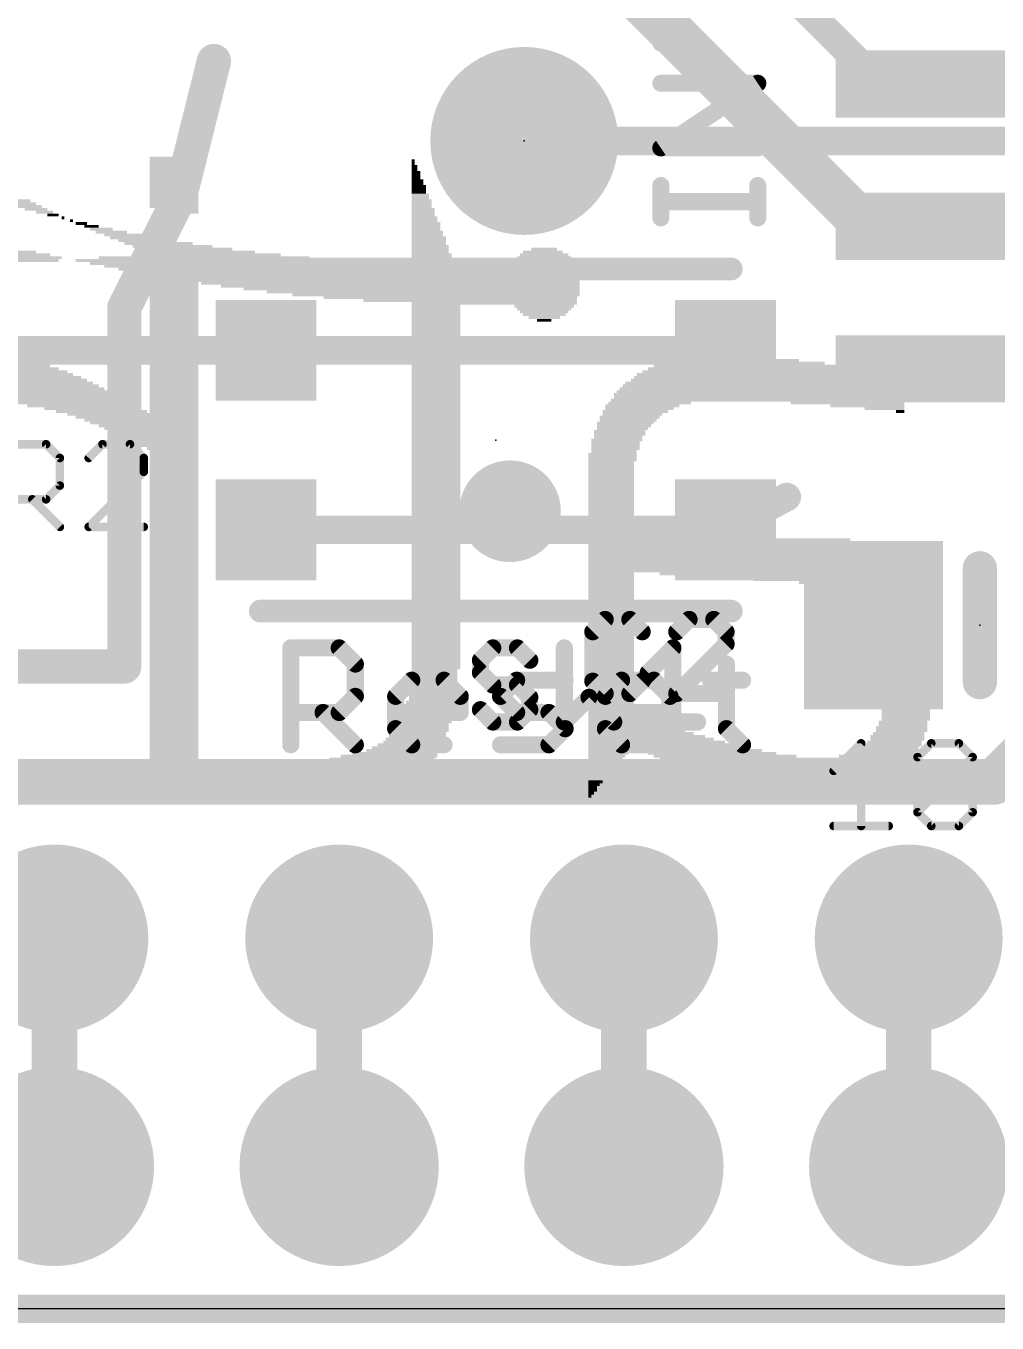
# Model space of a CAD drawing. Extents: x -0.1 to 50.9, y -0.1 to 23.
# Drawn here: x 16.26 to 24.92, y -0.13 to 11.44 of the extents above; entities that cross this region are included whole.
import ezdxf

# ---------------------------------------------------------------- set-up
doc = ezdxf.new("R2010")
doc.units = 0
for name, color, linetype in [('1', 12, 'CONTINUOUS'), ('16', 132, 'CONTINUOUS'), ('17', 110, 'CONTINUOUS'), ('18', 110, 'CONTINUOUS'), ('20', 53, 'CONTINUOUS'), ('21', 40, 'CONTINUOUS'), ('22', 6, 'CONTINUOUS'), ('23', 53, 'CONTINUOUS'), ('25', 253, 'CONTINUOUS'), ('27', 253, 'CONTINUOUS')]:
    doc.layers.add(name, color=color, linetype=linetype)

# ---------------------------------------------------------------- blocks, each defined once
blk = doc.blocks.new('RECT')
blk.add_solid([(-0.5, -0.5), (0.5, -0.5), (-0.5, 0.5), (0.5, 0.5)])
blk = doc.blocks.new('ROUNDP')
at = {"const_width": 0.5}
blk.add_lwpolyline([(0, -0.25, 1), (0, 0.25, 1), (0, -0.25)], format="xyb", dxfattribs=at)
blk = doc.blocks.new('ROUNDV')
at = {"const_width": 0.5}
blk.add_lwpolyline([(0, -0.25, 1), (0, 0.25, 1), (0, -0.25)], format="xyb", dxfattribs=at)

msp = doc.modelspace()

# ---------------------------------------------------------------- linework, layer by layer
at = {"layer": '1'}
for points, const_width in [([(20.574, 12.827), (23.749, 9.652)], 0.4064), ([(22.396, 12.402), (23.749, 11.049)], 0.254), ([(23.749, 11.049), (24.578, 10.922)], 0.254), ([(23.749, 9.652), (24.578, 9.652)], 0.4064), ([(18.397, 8.547), (11.595, 8.547)], 0.254), ([(18.397, 8.547), (22.497, 8.547)], 0.254), ([(22.497, 6.947), (23.043, 7.239)], 0.254), ([(18.397, 6.947), (22.497, 6.947)], 0.254), ([(24.892, 4.699), (25.715, 5.522)], 0.4064), ([(10.287, 4.699), (24.892, 4.699)], 0.4064), ([(16.51, 1.27), (16.51, 3.302)], 0.4064), ([(19.05, 1.27), (19.05, 3.302)], 0.4064), ([(21.59, 3.302), (21.59, 1.27)], 0.4064), ([(24.13, 1.27), (24.13, 3.302)], 0.4064), ([(0, 0), (50.8, 0)], 0.254)]:
    msp.add_lwpolyline(points, dxfattribs=dict(at, const_width=const_width))
for points, const_width in [([(23.7586, 11.1118, 1), (23.7394, 10.9862)], 0.127), ([(23.7041, 11.0041, 1), (23.7939, 11.0939)], 0.127), ([(24.5684, 10.8592, 1), (24.5876, 10.9848)], 0.127), ([(23.749, 9.7536, 1), (23.749, 9.5504)], 0.2032), ([(24.578, 9.5504, 1), (24.578, 9.7536)], 0.2032), ([(23.6772, 9.5802, 1), (23.8208, 9.7238)], 0.2032), ([(18.397, 8.6105, 1), (18.397, 8.4835)], 0.127), ([(18.397, 8.4835, 1), (18.397, 8.6105)], 0.127), ([(22.497, 8.4835, 1), (22.497, 8.6105)], 0.127), ([(23.0729, 7.183, 1), (23.0131, 7.295)], 0.127), ([(18.397, 7.0105, 1), (18.397, 6.8835)], 0.127), ([(22.4671, 7.003, 1), (22.5269, 6.891)], 0.127), ([(22.497, 6.8835, 1), (22.497, 7.0105)], 0.127), ([(24.8202, 4.7708, 1), (24.9638, 4.6272)], 0.2032), ([(24.892, 4.5974, 1), (24.892, 4.8006)], 0.2032), ([(16.6116, 3.302, 1), (16.4084, 3.302)], 0.2032), ([(19.1516, 3.302, 1), (18.9484, 3.302)], 0.2032), ([(21.6916, 3.302, 1), (21.4884, 3.302)], 0.2032), ([(24.2316, 3.302, 1), (24.0284, 3.302)], 0.2032), ([(16.4084, 1.27, 1), (16.6116, 1.27)], 0.2032), ([(18.9484, 1.27, 1), (19.1516, 1.27)], 0.2032), ([(21.4884, 1.27, 1), (21.6916, 1.27)], 0.2032), ([(24.0284, 1.27, 1), (24.2316, 1.27)], 0.2032)]:
    msp.add_lwpolyline(points, format="xyb", dxfattribs=dict(at, const_width=const_width))
at = {"layer": '16', "const_width": 0.254}
for points in [[(26.797, 10.414), (20.701, 10.414)], [(0, 0), (50.8, 0)]]:
    msp.add_lwpolyline(points, dxfattribs=at)
at = {"layer": '16', "const_width": 0.127}
msp.add_lwpolyline([(20.701, 10.4775, 1), (20.701, 10.3505)], format="xyb", dxfattribs=at)
at = {"layer": '20'}
msp.add_line((48.26, 0), (2.54, 0), dxfattribs=at)
at = {"layer": '21'}
for points, const_width in [([(21.9195, 11.2874), (21.9195, 11.8636)], 0.1524), ([(17.633, 9.927), (17.933, 11.127)], 0.3048), ([(21.9195, 10.3519), (22.7838, 10.9281)], 0.1524), ([(22.7838, 10.9281), (21.9195, 10.9281)], 0.1524), ([(22.7838, 10.3519), (21.9195, 10.3519)], 0.1524), ([(17.133, 8.927), (17.633, 9.927)], 0.3048), ([(21.9195, 9.7282), (21.9195, 10.0163)], 0.1524), ([(22.7838, 9.7282), (22.7838, 10.0163)], 0.1524), ([(22.7838, 9.8723), (21.9195, 9.8723)], 0.1524), ([(18.347, 9.2724), (22.547, 9.2724)], 0.2032), ([(17.133, 5.727), (17.133, 8.927)], 0.3048), ([(24.765, 5.588), (24.765, 6.604)], 0.3048), ([(22.547, 6.2216), (18.347, 6.2216)], 0.2032), ([(18.6182, 5.0292), (18.6182, 5.8935)], 0.1524), ([(18.6182, 5.8935), (19.0504, 5.8935)], 0.1524), ([(19.0504, 5.8935), (19.1944, 5.7495)], 0.1524), ([(13.983, 5.727), (17.133, 5.727)], 0.3048), ([(19.1944, 5.7495), (19.1944, 5.4614)], 0.1524), ([(22.5043, 5.7495), (22.5043, 5.1733)], 0.1524), ([(19.5537, 5.4614), (19.6978, 5.6054)], 0.1524), ([(19.6978, 5.6054), (19.9859, 5.6054)], 0.1524), ([(19.9859, 5.6054), (20.1299, 5.4614)], 0.1524), ([(20.4892, 5.4614), (20.6333, 5.6054)], 0.1524), ([(20.6333, 5.6054), (21.0655, 5.6054)], 0.1524), ([(21.4248, 5.4614), (21.5688, 5.6054)], 0.1524), ([(21.5688, 5.6054), (21.8569, 5.6054)], 0.1524), ([(21.8569, 5.6054), (22.001, 5.4614)], 0.1524), ([(22.3603, 5.6054), (22.6484, 5.6054)], 0.1524), ([(19.1944, 5.4614), (19.0504, 5.3173)], 0.1524), ([(19.5537, 5.1733), (19.5537, 5.4614)], 0.1524), ([(20.1299, 5.4614), (20.1299, 5.3173)], 0.1524), ([(20.6333, 5.3173), (20.4892, 5.4614)], 0.1524), ([(21.4248, 5.1733), (21.4248, 5.4614)], 0.1524), ([(22.001, 5.4614), (22.001, 5.3173)], 0.1524), ([(19.0504, 5.3173), (18.6182, 5.3173)], 0.1524), ([(18.9063, 5.3173), (19.1944, 5.0292)], 0.1524), ([(20.1299, 5.3173), (19.5537, 5.3173)], 0.1524), ([(20.9214, 5.3173), (20.6333, 5.3173)], 0.1524), ([(21.0655, 5.1733), (20.9214, 5.3173)], 0.1524), ([(22.001, 5.3173), (21.4248, 5.3173)], 0.1524), ([(19.6978, 5.0292), (19.5537, 5.1733)], 0.1524), ([(20.9214, 5.0292), (21.0655, 5.1733)], 0.1524), ([(21.5688, 5.0292), (21.4248, 5.1733)], 0.1524), ([(22.5043, 5.1733), (22.6484, 5.0292)], 0.1524), ([(19.9859, 5.0292), (19.6978, 5.0292)], 0.1524), ([(20.4892, 5.0292), (20.9214, 5.0292)], 0.1524), ([(21.8569, 5.0292), (21.5688, 5.0292)], 0.1524)]:
    msp.add_lwpolyline(points, dxfattribs=dict(at, const_width=const_width))
for points, const_width in [([(18.0069, 11.1085, 1), (17.8591, 11.1455)], 0.1524), ([(21.8814, 11.2874, 1), (21.9576, 11.2874)], 0.0762), ([(21.9195, 10.9662, 1), (21.9195, 10.89)], 0.0762), ([(22.8049, 10.8964, 1), (22.7627, 10.9598)], 0.0762), ([(22.7838, 10.89, 1), (22.7838, 10.9662)], 0.0762), ([(21.8983, 10.3836, 1), (21.9406, 10.3202)], 0.0762), ([(21.9195, 10.39, 1), (21.9195, 10.3138)], 0.0762), ([(22.7838, 10.3138, 1), (22.7838, 10.39)], 0.0762), ([(17.7012, 9.8929, 1), (17.5648, 9.9611)], 0.1524), ([(21.9576, 10.0163, 1), (21.8814, 10.0163)], 0.0762), ([(22.8219, 10.0163, 1), (22.7457, 10.0163)], 0.0762), ([(17.5591, 9.9455, 1), (17.7069, 9.9085)], 0.1524), ([(21.9195, 9.9104, 1), (21.9195, 9.8342)], 0.0762), ([(22.7838, 9.8342, 1), (22.7838, 9.9104)], 0.0762), ([(21.8814, 9.7282, 1), (21.9576, 9.7282)], 0.0762), ([(22.7457, 9.7282, 1), (22.8219, 9.7282)], 0.0762), ([(18.347, 9.3232, 1), (18.347, 9.2216)], 0.1016), ([(22.547, 9.2216, 1), (22.547, 9.3232)], 0.1016), ([(17.2092, 8.927, 1), (17.0568, 8.927)], 0.1524), ([(17.0648, 8.9611, 1), (17.2012, 8.8929)], 0.1524), ([(24.8412, 6.604, 1), (24.6888, 6.604)], 0.1524), ([(18.347, 6.2724, 1), (18.347, 6.1708)], 0.1016), ([(22.547, 6.1708, 1), (22.547, 6.2724)], 0.1016), ([(18.6563, 5.8935, 1), (18.5801, 5.8935)], 0.0762), ([(18.6182, 5.9316, 1), (18.6182, 5.8554)], 0.0762), ([(19.0773, 5.9205, 1), (19.0234, 5.8666)], 0.0762), ([(19.0504, 5.8554, 1), (19.0504, 5.9316)], 0.0762), ([(17.0568, 5.727, 1), (17.2092, 5.727)], 0.1524), ([(17.133, 5.6508, 1), (17.133, 5.8032)], 0.1524), ([(19.2325, 5.7495, 1), (19.1563, 5.7495)], 0.0762), ([(19.1675, 5.7225, 1), (19.2214, 5.7764)], 0.0762), ([(22.5424, 5.7495, 1), (22.4662, 5.7495)], 0.0762), ([(19.6978, 5.6435, 1), (19.6978, 5.5673)], 0.0762), ([(19.7247, 5.5785, 1), (19.6708, 5.6324)], 0.0762), ([(20.0128, 5.6324, 1), (19.9589, 5.5785)], 0.0762), ([(19.9859, 5.5673, 1), (19.9859, 5.6435)], 0.0762), ([(20.6333, 5.6435, 1), (20.6333, 5.5673)], 0.0762), ([(20.6602, 5.5785, 1), (20.6064, 5.6324)], 0.0762), ([(21.0655, 5.5673, 1), (21.0655, 5.6435)], 0.0762), ([(21.5688, 5.6435, 1), (21.5688, 5.5673)], 0.0762), ([(21.5958, 5.5785, 1), (21.5419, 5.6324)], 0.0762), ([(21.8839, 5.6324, 1), (21.83, 5.5785)], 0.0762), ([(21.8569, 5.5673, 1), (21.8569, 5.6435)], 0.0762), ([(22.3603, 5.6435, 1), (22.3603, 5.5673)], 0.0762), ([(22.6484, 5.5673, 1), (22.6484, 5.6435)], 0.0762), ([(24.6888, 5.588, 1), (24.8412, 5.588)], 0.1524), ([(19.1563, 5.4614, 1), (19.2325, 5.4614)], 0.0762), ([(19.2214, 5.4344, 1), (19.1675, 5.4883)], 0.0762), ([(19.5918, 5.4614, 1), (19.5156, 5.4614)], 0.0762), ([(19.5268, 5.4883, 1), (19.5807, 5.4344)], 0.0762), ([(20.168, 5.4614, 1), (20.0918, 5.4614)], 0.0762), ([(20.103, 5.4344, 1), (20.1569, 5.4883)], 0.0762), ([(20.5162, 5.4883, 1), (20.4623, 5.4344)], 0.0762), ([(20.4623, 5.4883, 1), (20.5162, 5.4344)], 0.0762), ([(21.3978, 5.4883, 1), (21.4517, 5.4344)], 0.0762), ([(21.4629, 5.4614, 1), (21.3867, 5.4614)], 0.0762), ([(22.0391, 5.4614, 1), (21.9629, 5.4614)], 0.0762), ([(21.974, 5.4344, 1), (22.0279, 5.4883)], 0.0762), ([(18.6182, 5.3554, 1), (18.6182, 5.2792)], 0.0762), ([(18.9333, 5.3443, 1), (18.8794, 5.2904)], 0.0762), ([(19.0234, 5.3443, 1), (19.0773, 5.2904)], 0.0762), ([(19.0504, 5.2792, 1), (19.0504, 5.3554)], 0.0762), ([(19.5537, 5.3554, 1), (19.5537, 5.2792)], 0.0762), ([(20.0918, 5.3173, 1), (20.168, 5.3173)], 0.0762), ([(20.1299, 5.2792, 1), (20.1299, 5.3554)], 0.0762), ([(20.6333, 5.3554, 1), (20.6333, 5.2792)], 0.0762), ([(20.6064, 5.2904, 1), (20.6602, 5.3443)], 0.0762), ([(20.9483, 5.3443, 1), (20.8945, 5.2904)], 0.0762), ([(20.9214, 5.2792, 1), (20.9214, 5.3554)], 0.0762), ([(21.4248, 5.3554, 1), (21.4248, 5.2792)], 0.0762), ([(21.9629, 5.3173, 1), (22.0391, 5.3173)], 0.0762), ([(22.001, 5.2792, 1), (22.001, 5.3554)], 0.0762), ([(19.5807, 5.2002, 1), (19.5268, 5.1463)], 0.0762), ([(19.5156, 5.1733, 1), (19.5918, 5.1733)], 0.0762), ([(21.0924, 5.1463, 1), (21.0385, 5.2002)], 0.0762), ([(21.0385, 5.1463, 1), (21.0924, 5.2002)], 0.0762), ([(21.4517, 5.2002, 1), (21.3978, 5.1463)], 0.0762), ([(21.3867, 5.1733, 1), (21.4629, 5.1733)], 0.0762), ([(22.5313, 5.2002, 1), (22.4774, 5.1463)], 0.0762), ([(22.4662, 5.1733, 1), (22.5424, 5.1733)], 0.0762), ([(19.1675, 5.0023, 1), (19.2214, 5.0561)], 0.0762), ([(19.6978, 5.0673, 1), (19.6978, 4.9911)], 0.0762), ([(19.6708, 5.0023, 1), (19.7247, 5.0561)], 0.0762), ([(19.9859, 4.9911, 1), (19.9859, 5.0673)], 0.0762), ([(20.4892, 5.0673, 1), (20.4892, 4.9911)], 0.0762), ([(20.8945, 5.0561, 1), (20.9483, 5.0023)], 0.0762), ([(20.9214, 4.9911, 1), (20.9214, 5.0673)], 0.0762), ([(21.5688, 5.0673, 1), (21.5688, 4.9911)], 0.0762), ([(21.5419, 5.0023, 1), (21.5958, 5.0561)], 0.0762), ([(21.8569, 4.9911, 1), (21.8569, 5.0673)], 0.0762), ([(22.6214, 5.0023, 1), (22.6753, 5.0561)], 0.0762), ([(18.5801, 5.0292, 1), (18.6563, 5.0292)], 0.0762)]:
    msp.add_lwpolyline(points, format="xyb", dxfattribs=dict(at, const_width=const_width))
at = {"layer": '23'}
for p in [(20.701, 10.414), (20.447, 7.747), (24.765, 6.096)]:
    msp.add_point(p, dxfattribs=at)
at = {"layer": '25', "const_width": 0.1524}
for points in [[(21.4225, 6.1474), (21.3124, 6.0372)], [(21.6429, 6.1474), (21.4225, 6.1474)], [(21.753, 6.0372), (21.6429, 6.1474)], [(22.1709, 6.1474), (22.0608, 6.0372)], [(22.3913, 6.1474), (22.1709, 6.1474)], [(22.5014, 6.0372), (22.3913, 6.1474)], [(21.3124, 6.0372), (21.3124, 5.5966)], [(22.5014, 5.927), (22.5014, 6.0372)], [(20.4201, 5.8934), (20.31, 5.7832)], [(20.6404, 5.8934), (20.4201, 5.8934)], [(20.7506, 5.7832), (20.6404, 5.8934)], [(21.0584, 5.8934), (21.0584, 5.2324)], [(21.499, 5.2324), (21.499, 5.8934)], [(21.8068, 5.673), (22.0271, 5.8934)], [(22.0271, 5.8934), (22.0271, 5.2324)], [(22.0608, 5.4864), (22.5014, 5.927)], [(20.31, 5.7832), (20.31, 5.673)], [(20.31, 5.673), (20.4201, 5.5629)], [(21.3124, 5.5966), (21.4225, 5.4864)], [(21.6429, 5.4864), (21.753, 5.5966)], [(20.4201, 5.5629), (20.6404, 5.5629)], [(20.6404, 5.5629), (20.7506, 5.4527)], [(21.4225, 5.4864), (21.6429, 5.4864)], [(22.5014, 5.4864), (22.0608, 5.4864)], [(20.7506, 5.4527), (20.7506, 5.3426)], [(21.0584, 5.2324), (21.2787, 5.4527)], [(21.2787, 5.4527), (21.499, 5.2324)], [(20.4201, 5.2324), (20.31, 5.3426)], [(20.7506, 5.3426), (20.6404, 5.2324)], [(20.6404, 5.2324), (20.4201, 5.2324)], [(21.8068, 5.2324), (22.2474, 5.2324)]]:
    msp.add_lwpolyline(points, dxfattribs=at)
at = {"layer": '25', "const_width": 0.0762}
for points in [[(21.4225, 6.1855, 1), (21.4225, 6.1093)], [(21.4495, 6.1204, 1), (21.3956, 6.1743)], [(21.6698, 6.1743, 1), (21.6159, 6.1204)], [(21.6429, 6.1093, 1), (21.6429, 6.1855)], [(22.1709, 6.1855, 1), (22.1709, 6.1093)], [(22.1979, 6.1204, 1), (22.144, 6.1743)], [(22.4182, 6.1743, 1), (22.3643, 6.1204)], [(22.3913, 6.1093, 1), (22.3913, 6.1855)], [(21.3505, 6.0372, 1), (21.2743, 6.0372)], [(21.2854, 6.0641, 1), (21.3393, 6.0103)], [(21.7261, 6.0103, 1), (21.78, 6.0641)], [(22.0338, 6.0641, 1), (22.0877, 6.0103)], [(22.5395, 6.0372, 1), (22.4633, 6.0372)], [(22.4745, 6.0103, 1), (22.5284, 6.0641)], [(20.4201, 5.9315, 1), (20.4201, 5.8553)], [(20.4471, 5.8664, 1), (20.3932, 5.9203)], [(20.6674, 5.9203, 1), (20.6135, 5.8664)], [(20.6404, 5.8553, 1), (20.6404, 5.9315)], [(21.0965, 5.8934, 1), (21.0203, 5.8934)], [(21.5371, 5.8934, 1), (21.4609, 5.8934)], [(22.0652, 5.8934, 1), (21.989, 5.8934)], [(22.054, 5.8664, 1), (22.0002, 5.9203)], [(22.4633, 5.927, 1), (22.5395, 5.927)], [(22.5284, 5.9001, 1), (22.4745, 5.954)], [(20.3481, 5.7832, 1), (20.2719, 5.7832)], [(20.283, 5.8101, 1), (20.3369, 5.7563)], [(20.7237, 5.7563, 1), (20.7775, 5.8101)], [(20.3369, 5.7, 1), (20.283, 5.6461)], [(20.2719, 5.673, 1), (20.3481, 5.673)], [(21.3393, 5.6235, 1), (21.2854, 5.5696)], [(21.78, 5.5696, 1), (21.7261, 5.6235)], [(21.7798, 5.7, 1), (21.8337, 5.6461)], [(20.4201, 5.601, 1), (20.4201, 5.5248)], [(20.3932, 5.5359, 1), (20.4471, 5.5898)], [(20.6674, 5.5898, 1), (20.6135, 5.5359)], [(20.6404, 5.5248, 1), (20.6404, 5.601)], [(21.2743, 5.5966, 1), (21.3505, 5.5966)], [(21.4225, 5.5245, 1), (21.4225, 5.4483)], [(21.6429, 5.4483, 1), (21.6429, 5.5245)], [(22.0608, 5.5245, 1), (22.0608, 5.4483)], [(22.5014, 5.4483, 1), (22.5014, 5.5245)], [(20.7887, 5.4527, 1), (20.7125, 5.4527)], [(20.7237, 5.4258, 1), (20.7775, 5.4797)], [(21.3056, 5.4797, 1), (21.2517, 5.4258)], [(21.3056, 5.4258, 1), (21.2517, 5.4797)], [(21.3956, 5.4595, 1), (21.4495, 5.5133)], [(21.6159, 5.5133, 1), (21.6698, 5.4595)], [(22.0338, 5.5133, 1), (22.0877, 5.4595)], [(20.3369, 5.3695, 1), (20.283, 5.3156)], [(20.7125, 5.3426, 1), (20.7887, 5.3426)], [(20.7775, 5.3156, 1), (20.7237, 5.3695)], [(20.4201, 5.2705, 1), (20.4201, 5.1943)], [(20.3932, 5.2055, 1), (20.4471, 5.2593)], [(20.6135, 5.2593, 1), (20.6674, 5.2055)], [(20.6404, 5.1943, 1), (20.6404, 5.2705)], [(21.0314, 5.2593, 1), (21.0853, 5.2055)], [(21.0203, 5.2324, 1), (21.0965, 5.2324)], [(21.4609, 5.2324, 1), (21.5371, 5.2324)], [(21.4721, 5.2055, 1), (21.5259, 5.2593)], [(21.8068, 5.2705, 1), (21.8068, 5.1943)], [(21.989, 5.2324, 1), (22.0652, 5.2324)], [(22.2474, 5.1943, 1), (22.2474, 5.2705)]]:
    msp.add_lwpolyline(points, format="xyb", dxfattribs=at)
at = {"layer": '27', "const_width": 0.0762}
for points in [[(16.0673, 7.7095), (16.4359, 7.7095)], [(16.4359, 7.7095), (16.5588, 7.5867)], [(16.9386, 7.7095), (16.8157, 7.5867)], [(17.1843, 7.7095), (16.9386, 7.7095)], [(17.3072, 7.5867), (17.1843, 7.7095)], [(16.5588, 7.5867), (16.5588, 7.3409)], [(17.3072, 7.4638), (17.3072, 7.5867)], [(16.8157, 6.9723), (17.3072, 7.4638)], [(16.5588, 7.3409), (16.4359, 7.218)], [(16.4359, 7.218), (16.0673, 7.218)], [(16.313, 7.218), (16.5588, 6.9723)], [(17.3072, 6.9723), (16.8157, 6.9723)], [(23.4604, 4.7968), (23.7062, 5.0425)], [(23.7062, 5.0425), (23.7062, 4.3053)], [(24.2089, 4.9197), (24.3317, 5.0425)], [(24.3317, 5.0425), (24.5775, 5.0425)], [(24.5775, 5.0425), (24.7003, 4.9197)], [(24.2089, 4.4282), (24.2089, 4.9197)], [(24.2089, 4.4282), (24.7003, 4.9197)], [(24.7003, 4.9197), (24.7003, 4.4282)], [(24.3317, 4.3053), (24.2089, 4.4282)], [(24.7003, 4.4282), (24.5775, 4.3053)], [(23.4604, 4.3053), (23.9519, 4.3053)], [(24.5775, 4.3053), (24.3317, 4.3053)]]:
    msp.add_lwpolyline(points, dxfattribs=at)
at = {"layer": '27', "const_width": 0.0381}
for points in [[(16.4494, 7.723, 1), (16.4224, 7.6961)], [(16.4359, 7.6905, 1), (16.4359, 7.7286)], [(16.9386, 7.7286, 1), (16.9386, 7.6905)], [(16.952, 7.6961, 1), (16.9251, 7.723)], [(17.1978, 7.723, 1), (17.1708, 7.6961)], [(17.1843, 7.6905, 1), (17.1843, 7.7286)], [(16.5778, 7.5867, 1), (16.5397, 7.5867)], [(16.5453, 7.5732, 1), (16.5722, 7.6001)], [(16.8022, 7.6001, 1), (16.8292, 7.5732)], [(17.3262, 7.5867, 1), (17.2881, 7.5867)], [(17.2937, 7.5732, 1), (17.3206, 7.6001)], [(17.2881, 7.4638, 1), (17.3262, 7.4638)], [(17.3206, 7.4503, 1), (17.2937, 7.4773)], [(16.5397, 7.3409, 1), (16.5778, 7.3409)], [(16.5722, 7.3274, 1), (16.5453, 7.3544)], [(16.3265, 7.2315, 1), (16.2995, 7.2046)], [(16.4224, 7.2315, 1), (16.4494, 7.2046)], [(16.4359, 7.199, 1), (16.4359, 7.2371)], [(16.5453, 6.9588, 1), (16.5722, 6.9858)], [(16.8157, 6.9914, 1), (16.8157, 6.9533)], [(16.8022, 6.9858, 1), (16.8292, 6.9588)], [(17.3072, 6.9533, 1), (17.3072, 6.9914)], [(23.7252, 5.0425, 1), (23.6871, 5.0425)], [(23.7196, 5.0291, 1), (23.6927, 5.056)], [(24.3317, 5.0616, 1), (24.3317, 5.0235)], [(24.3452, 5.0291, 1), (24.3183, 5.056)], [(24.5909, 5.056, 1), (24.564, 5.0291)], [(24.5775, 5.0235, 1), (24.5775, 5.0616)], [(24.2279, 4.9197, 1), (24.1898, 4.9197)], [(24.1954, 4.9331, 1), (24.2223, 4.9062)], [(24.7194, 4.9197, 1), (24.6813, 4.9197)], [(24.7138, 4.9062, 1), (24.6869, 4.9331)], [(24.6869, 4.9062, 1), (24.7138, 4.9331)], [(23.447, 4.8103, 1), (23.4739, 4.7833)], [(24.2223, 4.4416, 1), (24.1954, 4.4147)], [(24.1954, 4.4416, 1), (24.2223, 4.4147)], [(24.1898, 4.4282, 1), (24.2279, 4.4282)], [(24.6813, 4.4282, 1), (24.7194, 4.4282)], [(24.7138, 4.4147, 1), (24.6869, 4.4416)], [(23.4604, 4.3243, 1), (23.4604, 4.2862)], [(23.6871, 4.3053, 1), (23.7252, 4.3053)], [(23.9519, 4.2862, 1), (23.9519, 4.3243)], [(24.3317, 4.3243, 1), (24.3317, 4.2862)], [(24.3183, 4.2918, 1), (24.3452, 4.3188)], [(24.564, 4.3188, 1), (24.5909, 4.2918)], [(24.5775, 4.2862, 1), (24.5775, 4.3243)]]:
    msp.add_lwpolyline(points, format="xyb", dxfattribs=at)

# ---------------------------------------------------------------- block references
at = {"layer": '1'}
for p, xscale, yscale, rotation in [((24.578, 10.922), 0.6, 2.2, 270), ((24.578, 9.652), 0.6, 2.2, 270), ((18.397, 8.547), 0.9, 0.9, 180), ((22.497, 8.547), 0.9, 0.9, 180), ((24.578, 8.382), 0.6, 2.2, 270), ((18.397, 6.947), 0.9, 0.9, 180), ((22.497, 6.947), 0.9, 0.9, 180), ((23.815, 6.096), 1.24, 1.5, 180)]:
    msp.add_blockref('RECT', p, dxfattribs=dict(at, xscale=xscale, yscale=yscale, rotation=rotation))
at = {"layer": '17', "xscale": 1.6764, "yscale": 1.6764}
for p, rotation in [((20.701, 10.414), 90), ((20.701, 10.414), 90), ((16.51, 3.302), 270), ((16.51, 3.302), 270), ((19.05, 3.302), 270), ((19.05, 3.302), 270), ((21.59, 3.302), 270), ((21.59, 3.302), 270), ((24.13, 3.302), 270), ((24.13, 3.302), 270)]:
    msp.add_blockref('ROUNDP', p, dxfattribs=dict(at, rotation=rotation))
at = {"layer": '17', "xscale": 1.778, "yscale": 1.778}
for p in [(16.51, 1.27), (16.51, 1.27), (19.05, 1.27), (19.05, 1.27), (21.59, 1.27), (21.59, 1.27), (24.13, 1.27), (24.13, 1.27)]:
    msp.add_blockref('ROUNDP', p, dxfattribs=at)
at = {"layer": '18', "xscale": 0.9064, "yscale": 0.9064}
msp.add_blockref('ROUNDV', (20.574, 7.112), dxfattribs=at)
msp.add_blockref('ROUNDV', (20.574, 7.112), dxfattribs=at)
at = {"layer": '22', "yscale": 0.0254, "rotation": 180}
for p, xscale in [((17.5768, 10.2616), 0.4318), ((17.5768, 10.2362), 0.4318), ((17.5768, 10.2108), 0.4318), ((17.5768, 10.1854), 0.4318), ((19.7104, 10.2362), 0.0254), ((19.7104, 10.2108), 0.0254), ((19.7231, 10.1854), 0.0508), ((17.5768, 10.16), 0.4318), ((17.5768, 10.1346), 0.4318), ((17.5768, 10.1092), 0.4318), ((17.5768, 10.0838), 0.4318), ((17.5768, 10.0584), 0.4318), ((19.7231, 10.16), 0.0508), ((19.7358, 10.1346), 0.0762), ((19.7358, 10.1092), 0.0762), ((19.7358, 10.0838), 0.0762), ((19.7485, 10.0584), 0.1016), ((17.5768, 10.033), 0.4318), ((17.5768, 10.0076), 0.4318), ((17.5768, 9.9822), 0.4318), ((17.5768, 9.9568), 0.4318), ((19.7485, 10.033), 0.1016), ((19.7612, 10.0076), 0.127), ((19.7612, 9.9822), 0.127), ((19.7612, 9.9568), 0.127), ((16.129, 9.8806), 0.3302), ((16.1925, 9.8552), 0.3048), ((16.2687, 9.8298), 0.254), ((17.5768, 9.9314), 0.4318), ((17.5768, 9.906), 0.4318), ((17.5768, 9.8806), 0.4318), ((17.5768, 9.8552), 0.4318), ((17.5768, 9.8298), 0.4318), ((19.7739, 9.9314), 0.1524), ((19.7739, 9.906), 0.1524), ((19.7866, 9.8806), 0.1778), ((19.7866, 9.8552), 0.1778), ((19.7866, 9.8298), 0.1778), ((16.3449, 9.8044), 0.2032), ((16.4211, 9.779), 0.1524), ((16.4973, 9.7536), 0.1016), ((16.5862, 9.7282), 0.0254), ((17.6403, 9.8044), 0.3048), ((17.7165, 9.779), 0.1524), ((19.7993, 9.8044), 0.2032), ((19.7993, 9.779), 0.2032), ((19.7993, 9.7536), 0.2032), ((19.812, 9.7282), 0.2286), ((16.6624, 9.7028), 0.0254), ((16.7513, 9.6774), 0.1016), ((16.8402, 9.652), 0.127), ((16.9291, 9.6266), 0.2032), ((17.018, 9.6012), 0.2794), ((19.812, 9.7028), 0.2286), ((19.8247, 9.6774), 0.254), ((19.8247, 9.652), 0.254), ((19.8247, 9.6266), 0.254), ((19.8374, 9.6012), 0.2794), ((17.1323, 9.5758), 0.3556), ((17.2212, 9.5504), 0.4318), ((17.3355, 9.525), 0.508), ((17.4371, 9.4996), 0.6096), ((17.5641, 9.4742), 0.7112), ((19.8374, 9.5758), 0.2794), ((19.8501, 9.5504), 0.3048), ((19.8501, 9.525), 0.3048), ((19.8501, 9.4996), 0.3048), ((19.8628, 9.4742), 0.3302), ((15.2781, 9.3726), 2.5908), ((15.2654, 9.398), 2.413), ((15.24, 9.4234), 2.2098), ((17.8435, 9.3726), 1.8796), ((17.6784, 9.4488), 0.8382), ((17.8943, 9.398), 1.27), ((17.8181, 9.4234), 0.9652), ((19.8628, 9.4488), 0.3302), ((19.8628, 9.4234), 0.3302), ((19.8755, 9.398), 0.3556), ((19.8755, 9.3726), 0.3556), ((20.8788, 9.3726), 0.4826), ((20.8788, 9.398), 0.4318), ((20.8661, 9.4234), 0.3556), ((20.8788, 9.4488), 0.2286), ((15.2273, 9.3472), 2.6416), ((17.8943, 9.3472), 2.3876), ((18.161, 9.3218), 2.667), ((19.0627, 9.2964), 4.2164), ((19.1262, 9.271), 4.0894), ((19.2024, 9.2456), 3.9878), ((19.8882, 9.3472), 0.381), ((19.8882, 9.3218), 0.381), ((20.8661, 9.3218), 0.5588), ((20.8788, 9.3472), 0.5334), ((19.2786, 9.2202), 3.8354), ((19.2786, 9.1948), 3.8354), ((19.2786, 9.1694), 3.8354), ((17.5768, 9.144), 0.4318), ((19.5072, 9.144), 3.3782), ((17.5768, 9.1186), 0.4318), ((17.5768, 9.0932), 0.4318), ((17.5768, 9.0678), 0.4318), ((17.5768, 9.0424), 0.4318), ((17.5768, 9.017), 0.4318), ((19.5961, 9.1186), 3.2004), ((19.6977, 9.0932), 2.9972), ((19.7993, 9.0678), 2.794), ((19.9136, 9.0424), 2.5654), ((20.0406, 9.017), 2.2606), ((17.5768, 8.9916), 0.4318), ((17.5768, 8.9662), 0.4318), ((17.5768, 8.9408), 0.4318), ((17.5768, 8.9154), 0.4318), ((20.2184, 8.9916), 1.905), ((20.4343, 8.9662), 1.4732), ((19.9136, 8.9408), 0.4318), ((19.9136, 8.9154), 0.4318), ((20.8788, 8.9408), 0.5334), ((20.8788, 8.9154), 0.4826), ((17.5768, 8.89), 0.4318), ((17.5768, 8.8646), 0.4318), ((17.5768, 8.8392), 0.4318), ((17.5768, 8.8138), 0.4318), ((17.5768, 8.7884), 0.4318), ((19.9136, 8.89), 0.4318), ((19.9136, 8.8646), 0.4318), ((19.9136, 8.8392), 0.4318), ((19.9136, 8.8138), 0.4318), ((19.9136, 8.7884), 0.4318), ((20.8788, 8.89), 0.4318), ((20.8788, 8.8646), 0.381), ((20.8788, 8.8392), 0.2794), ((20.8788, 8.8138), 0.127), ((17.5768, 8.763), 0.4318), ((17.5768, 8.7376), 0.4318), ((17.5768, 8.7122), 0.4318), ((17.5768, 8.6868), 0.4318), ((19.9136, 8.763), 0.4318), ((19.9136, 8.7376), 0.4318), ((19.9136, 8.7122), 0.4318), ((19.9136, 8.6868), 0.4318), ((17.5768, 8.6614), 0.4318), ((17.5768, 8.636), 0.4318), ((17.5768, 8.6106), 0.4318), ((17.5768, 8.5852), 0.4318), ((17.5768, 8.5598), 0.4318), ((19.9136, 8.6614), 0.4318), ((19.9136, 8.636), 0.4318), ((19.9136, 8.6106), 0.4318), ((19.9136, 8.5852), 0.4318), ((19.9136, 8.5598), 0.4318), ((15.9385, 8.4328), 0.8636), ((17.5768, 8.5344), 0.4318), ((17.5768, 8.509), 0.4318), ((17.5768, 8.4836), 0.4318), ((17.5768, 8.4582), 0.4318), ((17.5768, 8.4328), 0.4318), ((19.9136, 8.5344), 0.4318), ((19.9136, 8.509), 0.4318), ((19.9136, 8.4836), 0.4318), ((19.9136, 8.4582), 0.4318), ((19.9136, 8.4328), 0.4318), ((22.6568, 8.4328), 1.4478), ((22.5933, 8.4582), 1.1176), ((22.5044, 8.4836), 0.6858), ((15.9639, 8.3312), 1.4224), ((15.9639, 8.3566), 1.3208), ((15.9512, 8.382), 1.1938), ((15.9512, 8.4074), 1.0414), ((17.5768, 8.4074), 0.4318), ((17.5768, 8.382), 0.4318), ((17.5768, 8.3566), 0.4318), ((17.5768, 8.3312), 0.4318), ((19.9136, 8.4074), 0.4318), ((19.9136, 8.382), 0.4318), ((19.9136, 8.3566), 0.4318), ((19.9136, 8.3312), 0.4318), ((22.8346, 8.3312), 2.2606), ((22.8092, 8.3566), 2.1082), ((22.7584, 8.382), 1.905), ((22.7076, 8.4074), 1.7018), ((16.0274, 8.2042), 1.8542), ((16.0147, 8.2296), 1.778), ((16.002, 8.255), 1.7018), ((15.9893, 8.2804), 1.6256), ((15.9893, 8.3058), 1.524), ((17.5768, 8.3058), 0.4318), ((17.5768, 8.2804), 0.4318), ((17.5768, 8.255), 0.4318), ((17.5768, 8.2296), 0.4318), ((17.5768, 8.2042), 0.4318), ((19.9136, 8.3058), 0.4318), ((19.9136, 8.2804), 0.4318), ((19.9136, 8.255), 0.4318), ((19.9136, 8.2296), 0.4318), ((19.9136, 8.2042), 0.4318), ((22.8219, 8.2042), 2.54), ((22.8346, 8.2296), 2.5146), ((22.8473, 8.255), 2.4892), ((22.8727, 8.2804), 2.4384), ((22.8727, 8.3058), 2.3876), ((16.0782, 8.1026), 2.159), ((16.0655, 8.128), 2.0828), ((16.0528, 8.1534), 2.0066), ((16.0401, 8.1788), 1.9304), ((17.5768, 8.1788), 0.4318), ((17.5768, 8.1534), 0.4318), ((17.5768, 8.128), 0.4318), ((17.5768, 8.1026), 0.4318), ((19.9136, 8.1788), 0.4318), ((19.9136, 8.1534), 0.4318), ((19.9136, 8.128), 0.4318), ((19.9136, 8.1026), 0.4318), ((22.7838, 8.1026), 2.6162), ((22.7965, 8.1534), 2.5908), ((22.7965, 8.128), 2.5908), ((22.8092, 8.1788), 2.5654), ((16.0782, 8.0772), 2.2098), ((16.7513, 8.0518), 0.9652), ((16.8529, 8.0264), 0.8636), ((16.9291, 8.001), 0.8128), ((17.2085, 7.9756), 1.1684), ((17.5768, 8.0772), 0.4318), ((17.5768, 8.0518), 0.4318), ((17.5768, 8.0264), 0.4318), ((17.5768, 8.001), 0.4318), ((19.9136, 8.0772), 0.4318), ((19.9136, 8.0518), 0.4318), ((19.9136, 8.0264), 0.4318), ((19.9136, 8.001), 0.4318), ((19.9136, 7.9756), 0.4318), ((21.6916, 8.001), 0.5842), ((21.6662, 7.9756), 0.5334), ((21.7551, 8.0518), 0.6604), ((21.7297, 8.0264), 0.6096), ((21.8186, 8.0772), 0.7366), ((23.5839, 8.0772), 1.016), ((23.7617, 8.0518), 0.6604), ((23.9141, 8.0264), 0.3556), ((24.0538, 8.001), 0.0762), ((17.2466, 7.9502), 1.0922), ((17.2847, 7.9248), 1.016), ((17.3101, 7.8994), 0.9652), ((17.3482, 7.874), 0.889), ((19.9136, 7.9502), 0.4318), ((19.9136, 7.9248), 0.4318), ((19.9136, 7.8994), 0.4318), ((19.9136, 7.874), 0.4318), ((21.6027, 7.8994), 0.508), ((21.59, 7.874), 0.4826), ((21.6408, 7.9502), 0.5334), ((21.6281, 7.9248), 0.508), ((17.3736, 7.8486), 0.8382), ((17.399, 7.8232), 0.7874), ((17.4244, 7.7978), 0.7366), ((17.4625, 7.7724), 0.6604), ((17.4879, 7.747), 0.6096), ((19.9136, 7.8486), 0.4318), ((19.9136, 7.8232), 0.4318), ((19.9136, 7.7978), 0.4318), ((19.9136, 7.7724), 0.4318), ((19.9136, 7.747), 0.4318), ((21.5265, 7.747), 0.4572), ((21.5519, 7.8232), 0.4572), ((21.5519, 7.7978), 0.4572), ((21.5392, 7.7724), 0.4318), ((21.5773, 7.8486), 0.4572), ((17.5133, 7.7216), 0.5588), ((17.5387, 7.6962), 0.508), ((17.5641, 7.6708), 0.4572), ((17.5768, 7.6454), 0.4318), ((19.9136, 7.7216), 0.4318), ((19.9136, 7.6962), 0.4318), ((19.9136, 7.6708), 0.4318), ((19.9136, 7.6454), 0.4318), ((21.5138, 7.7216), 0.4318), ((21.5138, 7.6962), 0.4318), ((21.5138, 7.6708), 0.4318), ((21.5011, 7.6454), 0.4064), ((17.5768, 7.62), 0.4318), ((17.5768, 7.5946), 0.4318), ((17.5768, 7.5692), 0.4318), ((17.5768, 7.5438), 0.4318), ((17.5768, 7.5184), 0.4318), ((19.9136, 7.62), 0.4318), ((19.9136, 7.5946), 0.4318), ((19.9136, 7.5692), 0.4318), ((19.9136, 7.5438), 0.4318), ((19.9136, 7.5184), 0.4318), ((21.4884, 7.62), 0.4318), ((21.4884, 7.5946), 0.4318), ((21.4884, 7.5692), 0.4318), ((21.4757, 7.5438), 0.4064), ((21.4757, 7.5184), 0.4064), ((17.5768, 7.493), 0.4318), ((17.5768, 7.4676), 0.4318), ((17.5768, 7.4422), 0.4318), ((17.5768, 7.4168), 0.4318), ((17.5768, 7.3914), 0.4318), ((19.9136, 7.493), 0.4318), ((19.9136, 7.4676), 0.4318), ((19.9136, 7.4422), 0.4318), ((19.9136, 7.4168), 0.4318), ((19.9136, 7.3914), 0.4318), ((21.4757, 7.493), 0.4064), ((21.4757, 7.4676), 0.4064), ((21.4757, 7.4422), 0.4064), ((21.4757, 7.4168), 0.4064), ((21.4757, 7.3914), 0.4064), ((17.5768, 7.366), 0.4318), ((17.5768, 7.3406), 0.4318), ((17.5768, 7.3152), 0.4318), ((17.5768, 7.2898), 0.4318), ((19.9136, 7.366), 0.4318), ((19.9136, 7.3406), 0.4318), ((19.9136, 7.3152), 0.4318), ((19.9136, 7.2898), 0.4318), ((21.4757, 7.366), 0.4064), ((21.4757, 7.3406), 0.4064), ((21.4757, 7.3152), 0.4064), ((21.4757, 7.2898), 0.4064), ((17.5768, 7.2644), 0.4318), ((17.5768, 7.239), 0.4318), ((17.5768, 7.2136), 0.4318), ((17.5768, 7.1882), 0.4318), ((17.5768, 7.1628), 0.4318), ((19.9136, 7.2644), 0.4318), ((19.9136, 7.239), 0.4318), ((19.9136, 7.2136), 0.4318), ((19.9136, 7.1882), 0.4318), ((19.9136, 7.1628), 0.4318), ((21.4757, 7.2644), 0.4064), ((21.4757, 7.239), 0.4064), ((21.4757, 7.2136), 0.4064), ((21.4757, 7.1882), 0.4064), ((21.4757, 7.1628), 0.4064), ((17.5768, 7.1374), 0.4318), ((17.5768, 7.112), 0.4318), ((17.5768, 7.0866), 0.4318), ((17.5768, 7.0612), 0.4318), ((19.9136, 7.1374), 0.4318), ((19.9136, 7.112), 0.4318), ((19.9136, 7.0866), 0.4318), ((19.9136, 7.0612), 0.4318), ((21.4757, 7.1374), 0.4064), ((21.4757, 7.112), 0.4064), ((21.4757, 7.0866), 0.4064), ((21.4757, 7.0612), 0.4064), ((17.5768, 7.0358), 0.4318), ((17.5768, 7.0104), 0.4318), ((17.5768, 6.985), 0.4318), ((17.5768, 6.9596), 0.4318), ((17.5768, 6.9342), 0.4318), ((19.9136, 7.0358), 0.4318), ((19.9136, 7.0104), 0.4318), ((19.9136, 6.985), 0.4318), ((19.9136, 6.9596), 0.4318), ((19.9136, 6.9342), 0.4318), ((21.4757, 7.0358), 0.4064), ((21.4757, 7.0104), 0.4064), ((21.4757, 6.985), 0.4064), ((21.4757, 6.9596), 0.4064), ((21.4757, 6.9342), 0.4064), ((17.5768, 6.9088), 0.4318), ((17.5768, 6.8834), 0.4318), ((17.5768, 6.858), 0.4318), ((17.5768, 6.8326), 0.4318), ((19.9136, 6.9088), 0.4318), ((19.9136, 6.8834), 0.4318), ((19.9136, 6.858), 0.4318), ((19.9136, 6.8326), 0.4318), ((21.4757, 6.9088), 0.4064), ((21.4757, 6.8834), 0.4064), ((22.4409, 6.858), 2.3368), ((22.4917, 6.8326), 2.4384), ((17.5768, 6.8072), 0.4318), ((17.5768, 6.7818), 0.4318), ((17.5768, 6.7564), 0.4318), ((17.5768, 6.731), 0.4318), ((17.5768, 6.7056), 0.4318), ((19.9136, 6.8072), 0.4318), ((19.9136, 6.7818), 0.4318), ((19.9136, 6.7564), 0.4318), ((19.9136, 6.731), 0.4318), ((19.9136, 6.7056), 0.4318), ((22.5298, 6.8072), 2.5146), ((22.5552, 6.7818), 2.5654), ((22.5806, 6.7564), 2.6162), ((22.606, 6.731), 2.667), ((22.6187, 6.7056), 2.6924), ((17.5768, 6.6802), 0.4318), ((17.5768, 6.6548), 0.4318), ((17.5768, 6.6294), 0.4318), ((17.5768, 6.604), 0.4318), ((19.9136, 6.6802), 0.4318), ((19.9136, 6.6548), 0.4318), ((19.9136, 6.6294), 0.4318), ((19.9136, 6.604), 0.4318), ((22.6314, 6.6802), 2.7178), ((22.6568, 6.6548), 2.7686), ((22.6695, 6.6294), 2.794), ((22.6822, 6.604), 2.8194), ((17.5768, 6.5786), 0.4318), ((17.5768, 6.5532), 0.4318), ((17.5768, 6.5278), 0.4318), ((17.5768, 6.5024), 0.4318), ((17.5768, 6.477), 0.4318), ((19.9136, 6.5786), 0.4318), ((19.9136, 6.5532), 0.4318), ((19.9136, 6.5278), 0.4318), ((19.9136, 6.5024), 0.4318), ((19.9136, 6.477), 0.4318), ((22.6949, 6.5786), 2.8448), ((21.4757, 6.5532), 0.4064), ((21.4757, 6.5278), 0.4064), ((21.4757, 6.5024), 0.4064), ((21.4757, 6.477), 0.4064), ((23.0124, 6.5532), 2.2098), ((23.241, 6.5278), 1.8034), ((23.4569, 6.5024), 1.4224), ((23.6601, 6.477), 1.016), ((17.5768, 6.4516), 0.4318), ((17.5768, 6.4262), 0.4318), ((17.5768, 6.4008), 0.4318), ((17.5768, 6.3754), 0.4318), ((17.5768, 6.35), 0.4318), ((19.9136, 6.4516), 0.4318), ((19.9136, 6.4262), 0.4318), ((19.9136, 6.4008), 0.4318), ((19.9136, 6.3754), 0.4318), ((19.9136, 6.35), 0.4318), ((21.4757, 6.4516), 0.4064), ((21.4757, 6.4262), 0.4064), ((21.4757, 6.4008), 0.4064), ((21.4757, 6.3754), 0.4064), ((21.4757, 6.35), 0.4064), ((23.8252, 6.4516), 0.7366), ((23.8887, 6.4262), 0.6604), ((23.9268, 6.4008), 0.5842), ((23.9522, 6.3754), 0.5842), ((23.9776, 6.35), 0.5334), ((17.5768, 6.3246), 0.4318), ((17.5768, 6.2992), 0.4318), ((17.5768, 6.2738), 0.4318), ((17.5768, 6.2484), 0.4318), ((19.9136, 6.3246), 0.4318), ((19.9136, 6.2992), 0.4318), ((19.9136, 6.2738), 0.4318), ((19.9136, 6.2484), 0.4318), ((21.4757, 6.3246), 0.4064), ((21.4757, 6.2992), 0.4064), ((21.4757, 6.2738), 0.4064), ((21.4757, 6.2484), 0.4064), ((23.9903, 6.3246), 0.508), ((24.0157, 6.2992), 0.508), ((24.0284, 6.2738), 0.4826), ((24.0411, 6.2484), 0.4572), ((17.5768, 6.223), 0.4318), ((17.5768, 6.1976), 0.4318), ((17.5768, 6.1722), 0.4318), ((17.5768, 6.1468), 0.4318), ((17.5768, 6.1214), 0.4318), ((19.9136, 6.223), 0.4318), ((19.9136, 6.1976), 0.4318), ((19.9136, 6.1722), 0.4318), ((19.9136, 6.1468), 0.4318), ((19.9136, 6.1214), 0.4318), ((21.4757, 6.223), 0.4064), ((21.4757, 6.1976), 0.4064), ((21.4757, 6.1722), 0.4064), ((21.4757, 6.1468), 0.4064), ((21.4757, 6.1214), 0.4064), ((24.0538, 6.223), 0.4826), ((24.0665, 6.1976), 0.4572), ((24.0792, 6.1722), 0.4318), ((24.0792, 6.1468), 0.4318), ((24.0919, 6.1214), 0.4572), ((17.5768, 6.096), 0.4318), ((17.5768, 6.0706), 0.4318), ((17.5768, 6.0452), 0.4318), ((17.5768, 6.0198), 0.4318), ((19.9136, 6.096), 0.4318), ((19.9136, 6.0706), 0.4318), ((19.9136, 6.0452), 0.4318), ((19.9136, 6.0198), 0.4318), ((21.4757, 6.096), 0.4064), ((21.4757, 6.0706), 0.4064), ((21.4757, 6.0452), 0.4064), ((21.4757, 6.0198), 0.4064), ((24.1046, 6.096), 0.4318), ((24.1046, 6.0706), 0.4318), ((24.1046, 6.0452), 0.4318), ((24.1046, 6.0198), 0.4318), ((17.5768, 5.9944), 0.4318), ((17.5768, 5.969), 0.4318), ((17.5768, 5.9436), 0.4318), ((17.5768, 5.9182), 0.4318), ((17.5768, 5.8928), 0.4318), ((19.9136, 5.9944), 0.4318), ((19.9136, 5.969), 0.4318), ((19.9136, 5.9436), 0.4318), ((19.9136, 5.9182), 0.4318), ((19.9136, 5.8928), 0.4318), ((21.4757, 5.9944), 0.4064), ((21.4757, 5.969), 0.4064), ((21.4757, 5.9436), 0.4064), ((21.4757, 5.9182), 0.4064), ((21.4757, 5.8928), 0.4064), ((24.1173, 5.9944), 0.4064), ((24.1173, 5.969), 0.4064), ((24.1173, 5.9436), 0.4064), ((24.1173, 5.9182), 0.4064), ((24.1173, 5.8928), 0.4064), ((17.5768, 5.8674), 0.4318), ((17.5768, 5.842), 0.4318), ((17.5768, 5.8166), 0.4318), ((17.5768, 5.7912), 0.4318), ((19.9136, 5.8674), 0.4318), ((19.9136, 5.842), 0.4318), ((19.9136, 5.8166), 0.4318), ((19.9136, 5.7912), 0.4318), ((21.4757, 5.8674), 0.4064), ((21.4757, 5.842), 0.4064), ((21.4757, 5.8166), 0.4064), ((21.4757, 5.7912), 0.4064), ((24.1173, 5.8674), 0.4064), ((24.1173, 5.842), 0.4064), ((24.1173, 5.8166), 0.4064), ((24.1173, 5.7912), 0.4064), ((17.5768, 5.7658), 0.4318), ((17.5768, 5.7404), 0.4318), ((17.5768, 5.715), 0.4318), ((17.5768, 5.6896), 0.4318), ((17.5768, 5.6642), 0.4318), ((19.9136, 5.7658), 0.4318), ((19.9136, 5.7404), 0.4318), ((19.9136, 5.715), 0.4318), ((19.9009, 5.6896), 0.4064), ((19.9009, 5.6642), 0.4064), ((21.4757, 5.7658), 0.4064), ((21.4757, 5.7404), 0.4064), ((21.4757, 5.715), 0.4064), ((21.4757, 5.6896), 0.4064), ((21.4757, 5.6642), 0.4064), ((24.1173, 5.7658), 0.4064), ((24.1173, 5.7404), 0.4064), ((24.1173, 5.715), 0.4064), ((24.1173, 5.6896), 0.4064), ((24.1173, 5.6642), 0.4064), ((17.5768, 5.6388), 0.4318), ((17.5768, 5.6134), 0.4318), ((17.5768, 5.588), 0.4318), ((17.5768, 5.5626), 0.4318), ((19.8882, 5.5626), 0.4318), ((19.9009, 5.6388), 0.4064), ((19.9009, 5.6134), 0.4064), ((19.9009, 5.588), 0.4064), ((21.4757, 5.6388), 0.4064), ((21.4757, 5.6134), 0.4064), ((21.4757, 5.588), 0.4064), ((21.4757, 5.5626), 0.4064), ((24.1173, 5.6388), 0.4064), ((24.1173, 5.6134), 0.4064), ((24.1173, 5.588), 0.4064), ((24.1173, 5.5626), 0.4064), ((17.5768, 5.5372), 0.4318), ((17.5768, 5.5118), 0.4318), ((17.5768, 5.4864), 0.4318), ((17.5768, 5.461), 0.4318), ((17.5768, 5.4356), 0.4318), ((19.8882, 5.5372), 0.4318), ((19.8882, 5.5118), 0.4318), ((19.8882, 5.4864), 0.4318), ((19.8755, 5.461), 0.4064), ((19.8755, 5.4356), 0.4064), ((21.4757, 5.5372), 0.4064), ((21.4757, 5.5118), 0.4064), ((21.4757, 5.4864), 0.4064), ((21.4757, 5.461), 0.4064), ((21.4757, 5.4356), 0.4064), ((24.1173, 5.5372), 0.4064), ((24.1173, 5.5118), 0.4064), ((24.1173, 5.4864), 0.4064), ((24.1173, 5.461), 0.4064), ((24.1173, 5.4356), 0.4064), ((17.5768, 5.4102), 0.4318), ((17.5768, 5.3848), 0.4318), ((17.5768, 5.3594), 0.4318), ((17.5768, 5.334), 0.4318), ((17.5768, 5.3086), 0.4318), ((19.8501, 5.334), 0.4572), ((19.8374, 5.3086), 0.4318), ((19.8628, 5.4102), 0.4318), ((19.8628, 5.3848), 0.4318), ((19.8628, 5.3594), 0.4318), ((21.4757, 5.4102), 0.4064), ((21.4757, 5.3848), 0.4064), ((21.4757, 5.3594), 0.4064), ((21.4757, 5.334), 0.4064), ((21.4757, 5.3086), 0.4064), ((24.1046, 5.334), 0.4318), ((24.1046, 5.3086), 0.4318), ((24.1173, 5.4102), 0.4064), ((24.1173, 5.3848), 0.4064), ((24.1173, 5.3594), 0.4064), ((17.5768, 5.2832), 0.4318), ((17.5768, 5.2578), 0.4318), ((17.5768, 5.2324), 0.4318), ((17.5768, 5.207), 0.4318), ((19.7993, 5.207), 0.4572), ((19.8247, 5.2578), 0.4572), ((19.8247, 5.2324), 0.4572), ((19.8374, 5.2832), 0.4318), ((21.5138, 5.2832), 0.4826), ((21.5519, 5.2578), 0.5588), ((21.59, 5.2324), 0.635), ((21.6281, 5.207), 0.7112), ((24.0792, 5.2324), 0.4318), ((24.0792, 5.207), 0.4318), ((24.1046, 5.2832), 0.4318), ((24.1046, 5.2578), 0.4318), ((17.5768, 5.1816), 0.4318), ((17.5768, 5.1562), 0.4318), ((17.5768, 5.1308), 0.4318), ((17.5768, 5.1054), 0.4318), ((17.5768, 5.08), 0.4318), ((19.7358, 5.08), 0.5334), ((19.7485, 5.1054), 0.508), ((19.7612, 5.1308), 0.4826), ((19.7866, 5.1562), 0.4826), ((19.7993, 5.1816), 0.4572), ((21.6662, 5.1816), 0.7874), ((21.7043, 5.1562), 0.8636), ((21.7424, 5.1308), 0.9398), ((21.7932, 5.1054), 1.0414), ((21.8313, 5.08), 1.1176), ((24.0284, 5.1054), 0.4826), ((24.0284, 5.08), 0.4826), ((24.0411, 5.1308), 0.4572), ((24.0665, 5.1816), 0.4572), ((24.0665, 5.1562), 0.4572), ((17.5768, 5.0546), 0.4318), ((17.5768, 5.0292), 0.4318), ((17.5768, 5.0038), 0.4318), ((17.5768, 4.9784), 0.4318), ((19.6215, 4.9784), 0.6604), ((19.6469, 5.0038), 0.6096), ((19.685, 5.0292), 0.5842), ((19.7104, 5.0546), 0.5334), ((21.8821, 5.0546), 1.2192), ((21.9329, 5.0292), 1.3208), ((21.4757, 5.0038), 0.4064), ((21.463, 4.9784), 0.381), ((22.1996, 5.0038), 0.9906), ((22.2885, 4.9784), 1.0668), ((23.9268, 4.9784), 0.5842), ((23.9522, 5.0038), 0.5334), ((23.9903, 5.0292), 0.508), ((24.003, 5.0546), 0.4826), ((17.5768, 4.953), 0.4318), ((17.5768, 4.9276), 0.4318), ((17.5768, 4.9022), 0.4318), ((17.5768, 4.8768), 0.4318), ((17.5768, 4.8514), 0.4318), ((19.2913, 4.8514), 1.1684), ((19.3548, 4.8768), 1.0414), ((19.431, 4.9022), 0.9398), ((19.4945, 4.9276), 0.8636), ((19.5453, 4.953), 0.762), ((21.4503, 4.953), 0.3556), ((21.4376, 4.9276), 0.3302), ((21.4249, 4.9022), 0.3048), ((21.4122, 4.8768), 0.2794), ((21.4122, 4.8514), 0.2794), ((22.3774, 4.953), 1.143), ((22.4917, 4.9276), 1.27), ((23.0378, 4.9022), 2.2606), ((23.0632, 4.8768), 2.2098), ((23.0886, 4.8514), 2.1082), ((23.8506, 4.9276), 0.6858), ((23.8887, 4.953), 0.6096), ((17.5768, 4.826), 0.4318), ((17.5768, 4.8006), 0.4318), ((17.5768, 4.7752), 0.4318), ((17.5768, 4.7498), 0.4318), ((19.2024, 4.8006), 1.2446), ((19.1897, 4.7752), 1.2192), ((19.177, 4.7498), 1.1938), ((19.2278, 4.826), 1.2446), ((21.3995, 4.826), 0.254), ((21.3868, 4.8006), 0.2286), ((21.3741, 4.7752), 0.2032), ((21.3614, 4.7498), 0.1778), ((23.1013, 4.826), 2.032), ((23.1267, 4.8006), 1.9304), ((23.1394, 4.7752), 1.8542), ((23.1648, 4.7498), 1.7526), ((17.5768, 4.7244), 0.4318), ((17.5768, 4.699), 0.4318), ((17.5768, 4.6736), 0.4318), ((17.5768, 4.6482), 0.4318), ((17.5768, 4.6228), 0.4318), ((19.1643, 4.7244), 1.1684), ((19.1516, 4.699), 1.143), ((19.1262, 4.6736), 1.0922), ((19.1135, 4.6482), 1.0668), ((19.0754, 4.6228), 0.9906), ((21.3487, 4.7244), 0.1524), ((21.336, 4.699), 0.127), ((21.3233, 4.6736), 0.1016), ((21.3106, 4.6482), 0.0762), ((21.3106, 4.6228), 0.0762), ((23.1775, 4.7244), 1.6764), ((23.2029, 4.699), 1.5748), ((23.2156, 4.6736), 1.4478), ((23.241, 4.6482), 1.3462), ((23.2537, 4.6228), 1.2192), ((17.5768, 4.5974), 0.4318), ((17.5768, 4.572), 0.4318), ((17.5895, 4.5466), 0.4064), ((19.05, 4.5974), 0.9398), ((19.0119, 4.572), 0.8636), ((18.9357, 4.5466), 0.6604), ((21.2979, 4.5974), 0.0508), ((21.2852, 4.572), 0.0254), ((23.2791, 4.5974), 1.0668), ((23.2918, 4.572), 0.9398), ((23.3172, 4.5466), 0.7366), ((23.3299, 4.5212), 0.508)]:
    msp.add_blockref('RECT', p, dxfattribs=dict(at, xscale=xscale))

doc.saveas('drawing.dxf')
